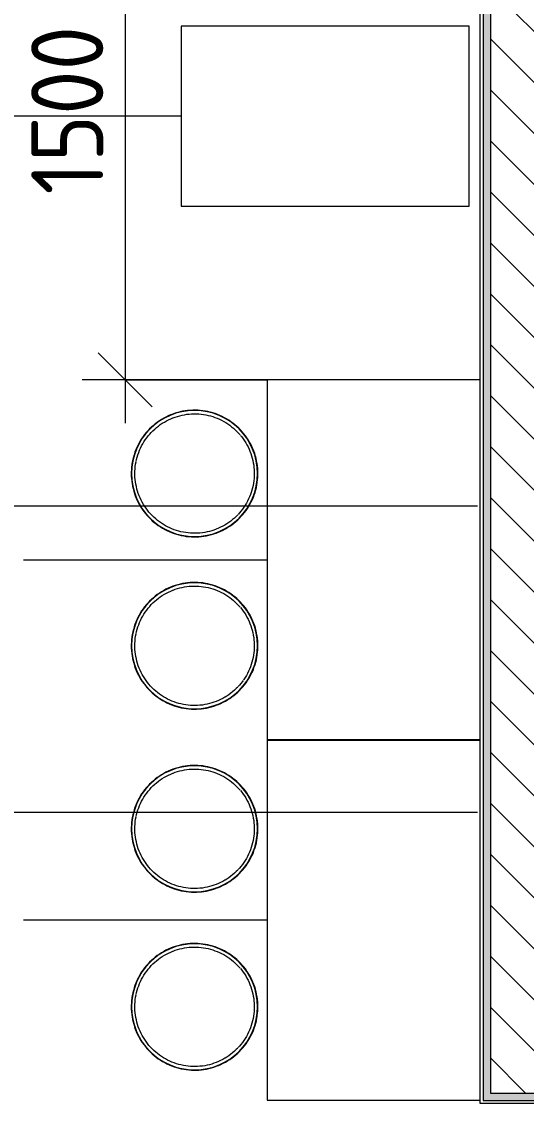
# Model space of a CAD drawing. Header units: millimetres. Extents: x 35840 to 252964, y -8553 to 29000.
# Drawn here: x 50098 to 51500, y 20492 to 23494 of the extents above; entities that cross this region are included whole.
import ezdxf

# ---------------------------------------------------------------- set-up
doc = ezdxf.new("R2010")
doc.units = ezdxf.units.MM
doc.linetypes.add('Осевая', pattern=[3175, 635, -476.25, 1587.5, -476.25])
for name, color, linetype, lineweight in [('A-ANNO-DIMS', 7, 'Continuous', 9), ('A-ANNO-DIMS-100', 7, 'Continuous', 9), ('A-WALL', 7, 'Continuous', 9), ('I-FURN-IDEN', 7, 'Continuous', 9), ('I-WALL', 7, 'Continuous', 9), ('Оси-2', 7, 'Осевая', 9)]:
    doc.layers.add(name, color=color, linetype=linetype, lineweight=lineweight)
doc.layers.add('A-WALL-1', color=9, linetype='Continuous', lineweight=9, true_color=0x808080)
doc.layers.add('I-FURN-1', color=9, linetype='Continuous', lineweight=9, true_color=0x808080)
doc.styles.add('ISOCPEUR_1', font='isocpeur.ttf', dxfattribs={"width": 0.9, "height": 200})
doc.dimstyles.new('ISO-2_0_0_9К_Средний_округл2', dxfattribs={"dimscale": 304.8, "dimtxt": 199.196235, "dimasz": 0.492126, "dimexe": 0.393701, "dimexo": 0, "dimgap": 0, "dimtad": 1, "dimdec": 0, "dimrnd": 10, "dimzin": 0, "dimdsep": 46, "dimtxsty": 'ISOCPEUR_1', "dimblk1": 'OBLIQUE', "dimblk2": 'OBLIQUE', "dimsah": 1, "dimcen": 0.09, "dimdle": 0.393701, "dimazin": 0, "dimtfac": 1, "dimtdec": 4, "dimtix": 1, "dimtmove": 0, "dimatfit": 3, "dimfxl": 1, "dimtvp": 1, "dimtolj": 1, "dimtzin": 0, "dimarcsym": 2})
pattern_1 = [(0, (600, 0), (121.92, 30.48), [10.058, -81.382, 10.058, -81.382, -487.68]), (0, (600, 0), (121.92, 30.48), [-182.88, 10.058, -172.822, 10.058, -81.382, -213.36]), (0, (600, 0), (121.92, 30.48), [-457.2, 10.058, -50.902, 10.058, -142.342]), (120, (645.72, 15.24), (-87.356454, 90.345817), [10.058, -81.382, 10.058, -81.382, -487.68]), (120, (645.72, 15.24), (-87.356454, 90.345817), [-182.88, 10.058, -172.822, 10.058, -81.382, -213.36]), (120, (645.72, 15.24), (-87.356454, 90.345817), [-457.2, 10.058, -50.902, 10.058, -142.342]), (240, (660.96, 76.2), (-34.563546, -120.825817), [10.058, -81.382, 10.058, -81.382, -487.68]), (240, (660.96, 76.2), (-34.563546, -120.825817), [-182.88, 10.058, -172.822, 10.058, -81.382, -213.36]), (240, (660.96, 76.2), (-34.563546, -120.825817), [-457.2, 10.058, -50.902, 10.058, -142.342])]

# ---------------------------------------------------------------- blocks, each defined once
blk = doc.blocks.new('Stool _3_ - Aluminium Stool-V146-План расстановки мебели и оборудования 1 этажа в осях 12-23')
at = {"layer": 'I-FURN-1'}
for p, q in [((-1.2, 165.8), (0, 165.8)), ((0.3, 165.8), (3.8, 165.7))]:
    blk.add_line(p, q, dxfattribs=at)
at = {"layer": 'I-FURN-1', "flags": 128}
for points in [[(175.8, 0), (175.7, 7), (175.2, 14), (174.5, 21), (173.6, 28), (172.3, 34.9), (170.8, 41.8), (169, 48.6), (166.9, 55.3), (164.5, 61.9), (161.9, 68.5), (159.1, 74.9), (155.9, 81.2), (152.6, 87.4), (148.9, 93.4), (145.1, 99.3), (141, 105), (136.7, 110.5), (132.2, 115.9), (127.4, 121.1), (122.5, 126.1), (117.3, 130.9), (112, 135.5), (106.5, 139.9), (100.8, 144), (95, 147.9), (89, 151.6), (82.9, 155), (76.6, 158.2), (70.2, 161.2), (63.7, 163.9), (57.1, 166.3), (50.4, 168.4), (43.6, 170.3), (36.8, 171.9), (29.9, 173.2), (22.9, 174.3), (15.9, 175.1), (8.9, 175.6), (1.9, 175.8), (-5.1, 175.7), (-12.2, 175.4), (-19.2, 174.8), (-26.1, 173.8), (-33.1, 172.7), (-39.9, 171.2), (-46.8, 169.5), (-53.5, 167.5), (-60.1, 165.2), (-66.7, 162.6), (-73.2, 159.9), (-79.5, 156.8), (-85.7, 153.5), (-91.8, 149.9), (-97.7, 146.2), (-103.5, 142.1), (-109.1, 137.9), (-114.5, 133.4), (-119.7, 128.7), (-124.8, 123.8), (-129.6, 118.7), (-134.3, 113.5), (-138.7, 108), (-142.9, 102.4), (-146.9, 96.6), (-150.6, 90.6), (-154.1, 84.5), (-157.4, 78.3), (-160.4, 71.9), (-163.2, 65.5), (-165.6, 58.9), (-167.9, 52.2), (-169.8, 45.5), (-171.5, 38.6), (-172.9, 31.7), (-174, 24.8), (-174.9, 17.8), (-175.5, 10.8), (-175.8, 3.8), (-175.8, 0)], [(-105.6, 127.8), (-100.4, 131.9), (-95.1, 135.8), (-89.6, 139.5), (-83.9, 143), (-78.1, 146.2), (-72.2, 149.2), (-66.2, 152), (-60.1, 154.5)], [(-59.6, 154.7), (-53.9, 156.8), (-47.5, 158.8), (-41.1, 160.6), (-34.7, 162.1), (-28.2, 163.4), (-21.6, 164.4), (-15, 165.1), (-8.4, 165.6), (-1.8, 165.8)], [(4.8, 165.7), (11.5, 165.4), (18.1, 164.8), (24.6, 164), (31.2, 162.8), (37.7, 161.5), (44.1, 159.8), (50.5, 157.9), (56.7, 155.8), (62.9, 153.4), (69, 150.8)], [(69.3, 150.6), (75, 147.9), (80.8, 144.8), (86.5, 141.4), (92.1, 137.8), (97.6, 134), (102.9, 130), (108, 125.8), (112.9, 121.4), (117.7, 116.8), (122.3, 112), (126.6, 107)], [(-162.3, 33.7), (-161, 39.4), (-159.3, 45.8), (-157.4, 52.2), (-155.2, 58.4), (-152.7, 64.6), (-150, 70.6), (-147.1, 76.6), (-143.9, 82.4), (-140.5, 88.1), (-136.8, 93.6), (-133, 99), (-128.9, 104.3), (-124.6, 109.3), (-120.2, 114.2), (-115.5, 118.9), (-110.7, 123.5), (-105.9, 127.5)], [(127.5, 106), (130.8, 101.9), (134.8, 96.5), (138.5, 91.1), (142.1, 85.5), (145.4, 79.7), (148.4, 73.8), (151.3, 67.8), (153.9, 61.7), (156.2, 55.5), (158.3, 49.2), (160.2, 42.9), (161.7, 36.4), (163.1, 29.9), (164.1, 23.4), (164.9, 16.8), (165.5, 10.2), (165.8, 3.6), (165.8, 0)], [(-165.8, 0), (-165.7, 6.6), (-165.3, 13.2), (-164.6, 19.8), (-163.7, 26.4), (-162.5, 32.9)], [(-175.8, 0), (-175.7, -7), (-175.2, -14), (-174.5, -21), (-173.6, -28), (-172.3, -34.9), (-170.8, -41.8), (-169, -48.6), (-166.9, -55.3), (-164.5, -61.9), (-161.9, -68.5), (-159.1, -74.9), (-155.9, -81.2), (-152.6, -87.4), (-148.9, -93.4), (-145.1, -99.3), (-141, -105), (-136.7, -110.5), (-132.2, -115.9), (-127.4, -121.1), (-122.5, -126.1), (-117.3, -130.9), (-112, -135.5), (-106.5, -139.9), (-100.8, -144), (-95, -147.9), (-89, -151.6), (-82.9, -155), (-76.6, -158.2), (-70.2, -161.2), (-63.7, -163.9), (-57.1, -166.3), (-50.4, -168.4), (-43.6, -170.3), (-36.8, -171.9), (-29.9, -173.2), (-22.9, -174.3), (-15.9, -175.1), (-8.9, -175.6), (-1.9, -175.8), (5.1, -175.7), (12.2, -175.4), (19.2, -174.8), (26.1, -173.8), (33.1, -172.7), (39.9, -171.2), (46.8, -169.5), (53.5, -167.5), (60.1, -165.2), (66.7, -162.6), (73.2, -159.9), (79.5, -156.8), (85.7, -153.5), (91.8, -149.9), (97.7, -146.2), (103.5, -142.1), (109.1, -137.9), (114.5, -133.4), (119.7, -128.7), (124.8, -123.8), (129.6, -118.7), (134.3, -113.5), (138.7, -108), (142.9, -102.4), (146.9, -96.6), (150.6, -90.6), (154.1, -84.5), (157.4, -78.3), (160.4, -71.9), (163.2, -65.5), (165.6, -58.9), (167.9, -52.2), (169.8, -45.5), (171.5, -38.6), (172.9, -31.7), (174, -24.8), (174.9, -17.8), (175.5, -10.8), (175.8, -3.8), (175.8, 0)], [(-155.7, -57), (-156.2, -55.5), (-158.3, -49.2), (-160.2, -42.9), (-161.7, -36.4), (-163.1, -29.9), (-164.1, -23.4), (-164.9, -16.8), (-165.5, -10.2), (-165.8, -3.6), (-165.8, 0)], [(165.8, 0), (165.7, -6.6), (165.3, -13.2), (164.6, -19.8), (163.7, -26.4), (162.5, -32.9), (161, -39.4), (159.3, -45.8), (157.4, -52.2), (155.2, -58.4), (152.7, -64.6), (150, -70.6), (147.1, -76.6), (143.9, -82.4), (140.5, -88.1), (136.8, -93.6), (133, -99), (128.9, -104.3), (124.6, -109.3), (121, -113.4)], [(-44.1, -159.8), (-50.5, -157.9), (-56.7, -155.8), (-62.9, -153.4), (-69, -150.8), (-75, -147.9), (-80.8, -144.8), (-86.5, -141.4), (-92.1, -137.8), (-97.6, -134), (-102.9, -130), (-108, -125.8), (-112.9, -121.4), (-117.7, -116.8), (-122.3, -112), (-126.6, -107), (-130.8, -101.9), (-134.8, -96.5), (-138.5, -91.1), (-142.1, -85.5), (-145.4, -79.7), (-148.4, -73.8), (-151.3, -67.8), (-153.9, -61.7), (-155.5, -57.4)], [(119.9, -114.5), (115.5, -118.9), (110.7, -123.5), (105.6, -127.8), (100.4, -131.9), (95.1, -135.8), (89.6, -139.5), (85, -142.3)], [(83.9, -143), (78.1, -146.2), (72.2, -149.2), (66.2, -152), (60.1, -154.5), (53.9, -156.8), (47.5, -158.8), (41.1, -160.6), (34.7, -162.1), (28.2, -163.4), (21.6, -164.4), (15, -165.1), (8.4, -165.6), (1.8, -165.8), (0.3, -165.8)], [(0, -165.8), (-4.8, -165.7), (-11.5, -165.4), (-18.1, -164.8), (-24.6, -164), (-31.2, -162.8), (-37.7, -161.5), (-44.1, -159.8)]]:
    blk.add_lwpolyline(points, dxfattribs=at)
at = {"layer": 'I-FURN-1'}
for start, end in [(360, 180), (0, 180), (180, 0), (180, 360)]:
    blk.add_arc((0, 0), 175, start, end, dxfattribs=at)
blk = doc.blocks.new('Stool _3_ - Aluminium Stool-V147-План расстановки мебели и оборудования 1 этажа в осях 12-23')
at = {"layer": 'I-FURN-1'}
for p, q in [((-1.2, 165.8), (0, 165.8)), ((0.3, 165.8), (3.8, 165.7))]:
    blk.add_line(p, q, dxfattribs=at)
at = {"layer": 'I-FURN-1', "flags": 128}
for points in [[(175.8, 0), (175.7, 7), (175.2, 14), (174.5, 21), (173.6, 28), (172.3, 34.9), (170.8, 41.8), (169, 48.6), (166.9, 55.3), (164.5, 61.9), (161.9, 68.5), (159.1, 74.9), (155.9, 81.2), (152.6, 87.4), (148.9, 93.4), (145.1, 99.3), (141, 105), (136.7, 110.5), (132.2, 115.9), (127.4, 121.1), (122.5, 126.1), (117.3, 130.9), (112, 135.5), (106.5, 139.9), (100.8, 144), (95, 147.9), (89, 151.6), (82.9, 155), (76.6, 158.2), (70.2, 161.2), (63.7, 163.9), (57.1, 166.3), (50.4, 168.4), (43.6, 170.3), (36.8, 171.9), (29.9, 173.2), (22.9, 174.3), (15.9, 175.1), (8.9, 175.6), (1.9, 175.8), (-5.1, 175.7), (-12.2, 175.4), (-19.2, 174.8), (-26.1, 173.8), (-33.1, 172.7), (-39.9, 171.2), (-46.8, 169.5), (-53.5, 167.5), (-60.1, 165.2), (-66.7, 162.6), (-73.2, 159.9), (-79.5, 156.8), (-85.7, 153.5), (-91.8, 149.9), (-97.7, 146.2), (-103.5, 142.1), (-109.1, 137.9), (-114.5, 133.4), (-119.7, 128.7), (-124.8, 123.8), (-129.6, 118.7), (-134.3, 113.5), (-138.7, 108), (-142.9, 102.4), (-146.9, 96.6), (-150.6, 90.6), (-154.1, 84.5), (-157.4, 78.3), (-160.4, 71.9), (-163.2, 65.5), (-165.6, 58.9), (-167.9, 52.2), (-169.8, 45.5), (-171.5, 38.6), (-172.9, 31.7), (-174, 24.8), (-174.9, 17.8), (-175.5, 10.8), (-175.8, 3.8), (-175.8, 0)], [(-105.6, 127.8), (-100.4, 131.9), (-95.1, 135.8), (-89.6, 139.5), (-83.9, 143), (-78.1, 146.2), (-72.2, 149.2), (-66.2, 152), (-60.1, 154.5)], [(-59.6, 154.7), (-53.9, 156.8), (-47.5, 158.8), (-41.1, 160.6), (-34.7, 162.1), (-28.2, 163.4), (-21.6, 164.4), (-15, 165.1), (-8.4, 165.6), (-1.8, 165.8)], [(4.8, 165.7), (11.5, 165.4), (18.1, 164.8), (24.6, 164), (31.2, 162.8), (37.7, 161.5), (44.1, 159.8), (50.5, 157.9), (56.7, 155.8), (62.9, 153.4), (69, 150.8)], [(69.3, 150.6), (75, 147.9), (80.8, 144.8), (86.5, 141.4), (92.1, 137.8), (97.6, 134), (102.9, 130), (108, 125.8), (112.9, 121.4), (117.7, 116.8), (122.3, 112), (126.6, 107)], [(-162.3, 33.7), (-161, 39.4), (-159.3, 45.8), (-157.4, 52.2), (-155.2, 58.4), (-152.7, 64.6), (-150, 70.6), (-147.1, 76.6), (-143.9, 82.4), (-140.5, 88.1), (-136.8, 93.6), (-133, 99), (-128.9, 104.3), (-124.6, 109.3), (-120.2, 114.2), (-115.5, 118.9), (-110.7, 123.5), (-105.9, 127.5)], [(127.5, 106), (130.8, 101.9), (134.8, 96.5), (138.5, 91.1), (142.1, 85.5), (145.4, 79.7), (148.4, 73.8), (151.3, 67.8), (153.9, 61.7), (156.2, 55.5), (158.3, 49.2), (160.2, 42.9), (161.7, 36.4), (163.1, 29.9), (164.1, 23.4), (164.9, 16.8), (165.5, 10.2), (165.8, 3.6), (165.8, 0)], [(-165.8, 0), (-165.7, 6.6), (-165.3, 13.2), (-164.6, 19.8), (-163.7, 26.4), (-162.5, 32.9), (-162.4, 33.2)], [(-175.8, 0), (-175.7, -7), (-175.2, -14), (-174.5, -21), (-173.6, -28), (-172.3, -34.9), (-170.8, -41.8), (-169, -48.6), (-166.9, -55.3), (-164.5, -61.9), (-161.9, -68.5), (-159.1, -74.9), (-155.9, -81.2), (-152.6, -87.4), (-148.9, -93.4), (-145.1, -99.3), (-141, -105), (-136.7, -110.5), (-132.2, -115.9), (-127.4, -121.1), (-122.5, -126.1), (-117.3, -130.9), (-112, -135.5), (-106.5, -139.9), (-100.8, -144), (-95, -147.9), (-89, -151.6), (-82.9, -155), (-76.6, -158.2), (-70.2, -161.2), (-63.7, -163.9), (-57.1, -166.3), (-50.4, -168.4), (-43.6, -170.3), (-36.8, -171.9), (-29.9, -173.2), (-22.9, -174.3), (-15.9, -175.1), (-8.9, -175.6), (-1.9, -175.8), (5.1, -175.7), (12.2, -175.4), (19.2, -174.8), (26.1, -173.8), (33.1, -172.7), (39.9, -171.2), (46.8, -169.5), (53.5, -167.5), (60.1, -165.2), (66.7, -162.6), (73.2, -159.9), (79.5, -156.8), (85.7, -153.5), (91.8, -149.9), (97.7, -146.2), (103.5, -142.1), (109.1, -137.9), (114.5, -133.4), (119.7, -128.7), (124.8, -123.8), (129.6, -118.7), (134.3, -113.5), (138.7, -108), (142.9, -102.4), (146.9, -96.6), (150.6, -90.6), (154.1, -84.5), (157.4, -78.3), (160.4, -71.9), (163.2, -65.5), (165.6, -58.9), (167.9, -52.2), (169.8, -45.5), (171.5, -38.6), (172.9, -31.7), (174, -24.8), (174.9, -17.8), (175.5, -10.8), (175.8, -3.8), (175.8, 0)], [(-44.1, -159.8), (-50.5, -157.9), (-56.7, -155.8), (-62.9, -153.4), (-69, -150.8), (-75, -147.9), (-80.8, -144.8), (-86.5, -141.4), (-92.1, -137.8), (-97.6, -134), (-102.9, -130), (-108, -125.8), (-112.9, -121.4), (-117.7, -116.8), (-122.3, -112), (-126.6, -107), (-130.8, -101.9), (-134.8, -96.5), (-138.5, -91.1), (-142.1, -85.5), (-145.4, -79.7), (-148.4, -73.8), (-151.3, -67.8), (-153.9, -61.7), (-156.2, -55.5), (-158.3, -49.2), (-160.2, -42.9), (-161.7, -36.4), (-163.1, -29.9), (-164.1, -23.4), (-164.9, -16.8), (-165.5, -10.2), (-165.8, -3.6), (-165.8, 0)], [(165.8, 0), (165.7, -6.6), (165.3, -13.2), (164.6, -19.8), (163.7, -26.4), (162.5, -32.9), (161, -39.4), (159.3, -45.8), (157.4, -52.2), (155.2, -58.4), (152.7, -64.6), (150, -70.6), (147.1, -76.6), (143.9, -82.4), (140.5, -88.1), (136.8, -93.6), (135.4, -95.7)], [(119.9, -114.5), (115.5, -118.9), (110.7, -123.5), (105.6, -127.8), (100.4, -131.9), (95.1, -135.8), (89.6, -139.5), (85, -142.3)], [(135.1, -96.1), (133, -99), (128.9, -104.3), (124.6, -109.3), (121, -113.4)], [(83.9, -143), (78.1, -146.2), (72.2, -149.2), (66.2, -152), (60.1, -154.5), (53.9, -156.8), (47.5, -158.8), (41.1, -160.6), (34.7, -162.1), (28.2, -163.4), (21.6, -164.4), (15, -165.1), (8.4, -165.6), (1.8, -165.8), (0.3, -165.8)], [(0, -165.8), (-4.8, -165.7), (-11.5, -165.4), (-18.1, -164.8), (-24.6, -164), (-31.2, -162.8), (-37.7, -161.5), (-44.1, -159.8)]]:
    blk.add_lwpolyline(points, dxfattribs=at)
at = {"layer": 'I-FURN-1'}
for start, end in [(360, 180), (0, 180), (180, 0), (180, 360)]:
    blk.add_arc((0, 0), 175, start, end, dxfattribs=at)
blk = doc.blocks.new('Stool _3_ - Aluminium Stool-V148-План расстановки мебели и оборудования 1 этажа в осях 12-23')
at = {"layer": 'I-FURN-1'}
for p, q in [((-1.2, 165.8), (0, 165.8)), ((0.3, 165.8), (3.8, 165.7))]:
    blk.add_line(p, q, dxfattribs=at)
at = {"layer": 'I-FURN-1', "flags": 128}
for points in [[(175.8, 0), (175.7, 7), (175.2, 14), (174.5, 21), (173.6, 28), (172.3, 34.9), (170.8, 41.8), (169, 48.6), (166.9, 55.3), (164.5, 61.9), (161.9, 68.5), (159.1, 74.9), (155.9, 81.2), (152.6, 87.4), (148.9, 93.4), (145.1, 99.3), (141, 105), (136.7, 110.5), (132.2, 115.9), (127.4, 121.1), (122.5, 126.1), (117.3, 130.9), (112, 135.5), (106.5, 139.9), (100.8, 144), (95, 147.9), (89, 151.6), (82.9, 155), (76.6, 158.2), (70.2, 161.2), (63.7, 163.9), (57.1, 166.3), (50.4, 168.4), (43.6, 170.3), (36.8, 171.9), (29.9, 173.2), (22.9, 174.3), (15.9, 175.1), (8.9, 175.6), (1.9, 175.8), (-5.1, 175.7), (-12.2, 175.4), (-19.2, 174.8), (-26.1, 173.8), (-33.1, 172.7), (-39.9, 171.2), (-46.8, 169.5), (-53.5, 167.5), (-60.1, 165.2), (-66.7, 162.6), (-73.2, 159.9), (-79.5, 156.8), (-85.7, 153.5), (-91.8, 149.9), (-97.7, 146.2), (-103.5, 142.1), (-109.1, 137.9), (-114.5, 133.4), (-119.7, 128.7), (-124.8, 123.8), (-129.6, 118.7), (-134.3, 113.5), (-138.7, 108), (-142.9, 102.4), (-146.9, 96.6), (-150.6, 90.6), (-154.1, 84.5), (-157.4, 78.3), (-160.4, 71.9), (-163.2, 65.5), (-165.6, 58.9), (-167.9, 52.2), (-169.8, 45.5), (-171.5, 38.6), (-172.9, 31.7), (-174, 24.8), (-174.9, 17.8), (-175.5, 10.8), (-175.8, 3.8), (-175.8, 0)], [(-105.6, 127.8), (-100.4, 131.9), (-95.1, 135.8), (-89.6, 139.5), (-83.9, 143), (-78.1, 146.2), (-72.2, 149.2), (-66.2, 152), (-60.1, 154.5)], [(-59.6, 154.7), (-53.9, 156.8), (-47.5, 158.8), (-41.1, 160.6), (-34.7, 162.1), (-28.2, 163.4), (-21.6, 164.4), (-15, 165.1), (-8.4, 165.6), (-1.8, 165.8)], [(4.8, 165.7), (11.5, 165.4), (18.1, 164.8), (24.6, 164), (31.2, 162.8), (37.7, 161.5), (44.1, 159.8), (50.5, 157.9), (56.7, 155.8), (62.9, 153.4), (69, 150.8)], [(69.3, 150.6), (75, 147.9), (80.8, 144.8), (86.5, 141.4), (92.1, 137.8), (97.6, 134), (102.9, 130), (108, 125.8), (112.9, 121.4), (117.7, 116.8), (122.3, 112), (126.6, 107)], [(-162.3, 33.7), (-161, 39.4), (-159.3, 45.8), (-157.4, 52.2), (-155.2, 58.4), (-152.7, 64.6), (-150, 70.6), (-147.1, 76.6), (-143.9, 82.4), (-140.5, 88.1), (-136.8, 93.6), (-133, 99), (-128.9, 104.3), (-124.6, 109.3), (-120.2, 114.2), (-115.5, 118.9), (-110.7, 123.5), (-105.9, 127.5)], [(127.5, 106), (130.8, 101.9), (134.8, 96.5), (138.5, 91.1), (142.1, 85.5), (145.4, 79.7), (148.4, 73.8), (151.3, 67.8), (153.9, 61.7), (156.2, 55.5), (158.3, 49.2), (160.2, 42.9), (161.7, 36.4), (163.1, 29.9), (164.1, 23.4), (164.9, 16.8), (165.5, 10.2), (165.8, 3.6), (165.8, 0)], [(-165.8, 0), (-165.7, 6.6), (-165.3, 13.2), (-164.6, 19.8), (-163.7, 26.4), (-162.5, 32.9)], [(-175.8, 0), (-175.7, -7), (-175.2, -14), (-174.5, -21), (-173.6, -28), (-172.3, -34.9), (-170.8, -41.8), (-169, -48.6), (-166.9, -55.3), (-164.5, -61.9), (-161.9, -68.5), (-159.1, -74.9), (-155.9, -81.2), (-152.6, -87.4), (-148.9, -93.4), (-145.1, -99.3), (-141, -105), (-136.7, -110.5), (-132.2, -115.9), (-127.4, -121.1), (-122.5, -126.1), (-117.3, -130.9), (-112, -135.5), (-106.5, -139.9), (-100.8, -144), (-95, -147.9), (-89, -151.6), (-82.9, -155), (-76.6, -158.2), (-70.2, -161.2), (-63.7, -163.9), (-57.1, -166.3), (-50.4, -168.4), (-43.6, -170.3), (-36.8, -171.9), (-29.9, -173.2), (-22.9, -174.3), (-15.9, -175.1), (-8.9, -175.6), (-1.9, -175.8), (5.1, -175.7), (12.2, -175.4), (19.2, -174.8), (26.1, -173.8), (33.1, -172.7), (39.9, -171.2), (46.8, -169.5), (53.5, -167.5), (60.1, -165.2), (66.7, -162.6), (73.2, -159.9), (79.5, -156.8), (85.7, -153.5), (91.8, -149.9), (97.7, -146.2), (103.5, -142.1), (109.1, -137.9), (114.5, -133.4), (119.7, -128.7), (124.8, -123.8), (129.6, -118.7), (134.3, -113.5), (138.7, -108), (142.9, -102.4), (146.9, -96.6), (150.6, -90.6), (154.1, -84.5), (157.4, -78.3), (160.4, -71.9), (163.2, -65.5), (165.6, -58.9), (167.9, -52.2), (169.8, -45.5), (171.5, -38.6), (172.9, -31.7), (174, -24.8), (174.9, -17.8), (175.5, -10.8), (175.8, -3.8), (175.8, 0)], [(-44.1, -159.8), (-50.5, -157.9), (-56.7, -155.8), (-62.9, -153.4), (-69, -150.8), (-75, -147.9), (-80.8, -144.8), (-86.5, -141.4), (-92.1, -137.8), (-97.6, -134), (-102.9, -130), (-108, -125.8), (-112.9, -121.4), (-117.7, -116.8), (-122.3, -112), (-126.6, -107), (-130.8, -101.9), (-134.8, -96.5), (-138.5, -91.1), (-142.1, -85.5), (-145.4, -79.7), (-148.4, -73.8), (-151.3, -67.8), (-153.9, -61.7), (-156.2, -55.5), (-158.3, -49.2), (-160.2, -42.9), (-161.7, -36.4), (-163.1, -29.9), (-164.1, -23.4), (-164.9, -16.8), (-165.5, -10.2), (-165.8, -3.6), (-165.8, 0)], [(165.8, 0), (165.7, -6.6), (165.3, -13.2), (164.6, -19.8), (163.7, -26.4), (162.5, -32.9), (161, -39.4), (159.3, -45.8), (157.4, -52.2), (155.2, -58.4), (152.7, -64.6), (150, -70.6), (147.1, -76.6), (143.9, -82.4), (140.5, -88.1), (136.8, -93.6), (133, -99), (128.9, -104.3), (124.6, -109.3), (121, -113.4)], [(119.9, -114.5), (115.5, -118.9), (110.7, -123.5), (105.6, -127.8), (100.4, -131.9), (95.1, -135.8), (89.6, -139.5), (85, -142.3)], [(83.9, -143), (78.1, -146.2), (72.2, -149.2), (66.2, -152), (60.1, -154.5), (53.9, -156.8), (47.5, -158.8), (41.1, -160.6), (34.7, -162.1), (28.2, -163.4), (21.6, -164.4), (15, -165.1), (8.4, -165.6), (1.8, -165.8), (0.3, -165.8)], [(0, -165.8), (-4.8, -165.7), (-11.5, -165.4), (-18.1, -164.8), (-24.6, -164), (-31.2, -162.8), (-37.7, -161.5), (-44.1, -159.8)]]:
    blk.add_lwpolyline(points, dxfattribs=at)
at = {"layer": 'I-FURN-1'}
for start, end in [(360, 180), (0, 180), (180, 0), (180, 360)]:
    blk.add_arc((0, 0), 175, start, end, dxfattribs=at)
blk = doc.blocks.new('Стол базовый прямоугольный - 1_215п-V149-План расстановки мебели и оборудования 1 этажа в осях 12-23')
at = {"layer": 'I-FURN-1'}
for p, q in [((-500, 292.1), (-500, -300)), ((500, -300), (500, 292.1)), ((-500, -300), (500, -300))]:
    blk.add_line(p, q, dxfattribs=at)
blk = doc.blocks.new('Стол базовый прямоугольный - 1_325п-25542841-План расстановки мебели и оборудования 1 этажа в осях 12-23')
at = {"layer": 'I-FURN-1'}
for p, q in [((400, 250), (-400, 250)), ((-400, 250), (-400, -250)), ((400, -250), (400, 250)), ((-400, -250), (400, -250))]:
    blk.add_line(p, q, dxfattribs=at)
blk = doc.blocks.new('DIMBLOCK85-План расстановки мебели и оборудования 1 этажа в осях 12-23')
at = {"layer": 'A-ANNO-DIMS-100'}
for p, q in [((50386.4, 24120), (50386.4, 22380)), ((50492.5, 24000), (50266.4, 24000)), ((50386.4, 24000), (50492.5, 24000)), ((50779.9, 22500), (50266.4, 22500)), ((50386.4, 22500), (50779.9, 22500))]:
    blk.add_line(p, q, dxfattribs=at)
at = {"layer": 'A-ANNO-DIMS-100', "lineweight": 20}
for p, q in [((50386.4, 24000), (50311.4, 24075)), ((50386.4, 24000), (50461.4, 23925)), ((50386.4, 22500), (50311.4, 22575)), ((50386.4, 22500), (50461.4, 22425))]:
    blk.add_line(p, q, dxfattribs=at)
at = {"layer": 'A-ANNO-DIMS-100', "color": 0, "insert": (50125.1, 23014.4), "char_height": 200, "width": 565.411, "attachment_point": 1, "rotation": 90, "line_spacing_factor": 1.149209, "style": 'ISOCPEUR_1'}
blk.add_mtext('1500', dxfattribs=at)
blk = doc.blocks.new('_Oblique')
at = {"color": 0, "linetype": 'ByBlock', "lineweight": -2}
blk.add_line((-0.5, -0.5), (0.5, 0.5), dxfattribs=at)

msp = doc.modelspace()

# ---------------------------------------------------------------- hatches: boundary and pattern name
at = {"layer": 'I-WALL'}
h = msp.add_hatch(dxfattribs=at)
h.set_pattern_fill('FP_20', color=256, style=0, pattern_type=2)
h.set_pattern_definition([(135, (600, 0), (-70.71068, -70.71068), [])])
h.paths.add_polyline_path([(51600, 20520), (51600, 23970), (51400, 23970), (51400, 20520), (51484.9, 20520)])
h.paths.add_polyline_path([(51484.9, 24970), (51600, 24970), (51600, 25550), (51400, 25550), (51400, 24970)])
h.paths.add_polyline_path([(51600, 26500), (51600, 26900), (51400, 26900), (51400, 26500), (51484.9, 26500)])
h = msp.add_hatch(dxfattribs=at)
h.set_pattern_fill('FP_85', color=256, style=0, pattern_type=2)
h.set_pattern_definition(pattern_1)
h.paths.add_polyline_path([(51380, 20500), (51400, 20500), (51400, 23970), (51380, 23970), (51380, 21407.4)])
h.paths.add_polyline_path([(51380, 24970), (51400, 24970), (51400, 25520), (51392, 25520), (51392, 25550), (51380, 25550), (51380, 25544.2)])
h.paths.add_polyline_path([(51392, 26524), (51392, 26530), (51400, 26530), (51400, 26537.5), (51380, 26537.5), (51380, 26524)])
h = msp.add_hatch(dxfattribs=at)
h.set_pattern_fill('FP_85', color=256, style=0, pattern_type=2)
h.set_pattern_definition(pattern_1)
h.paths.add_polyline_path([(57910, 20500), (57930, 20500), (57930, 20520), (51400, 20520), (51400, 20500), (57282.2, 20500)])

# ---------------------------------------------------------------- linework, layer by layer
at = {"layer": 'A-WALL'}
msp.add_line((51400, 20520), (57930, 20520), dxfattribs=at)
at = {"layer": 'A-WALL-1'}
for p, q in [((51400, 23970), (51400, 20520)), ((51380, 20500), (57910, 20500))]:
    msp.add_line(p, q, dxfattribs=at)
at = {"layer": 'I-FURN-IDEN'}
for p, q in [((50541.2, 23231.8), (49671.5, 23231.8)), ((50779.9, 22000), (50103.5, 22000)), ((50779.9, 21000.7), (50103.5, 21000.7))]:
    msp.add_line(p, q, dxfattribs=at)
at = {"layer": 'I-WALL'}
for p, q in [((51372, 20492), (51372, 25550)), ((51380, 25550), (51380, 20500)), ((57902, 20492), (51372, 20492))]:
    msp.add_line(p, q, dxfattribs=at)
at = {"layer": 'Оси-2'}
for p, q in [((39140.1, 22150), (82060, 22150)), ((39140.1, 21300), (82060, 21300))]:
    msp.add_line(p, q, dxfattribs=at)

# ---------------------------------------------------------------- block references
at = {"layer": 'I-FURN-1'}
for name, p in [('Стол базовый прямоугольный - 1_325п-25542841-План расстановки мебели и оборудования 1 этажа в осях 12-23', (50941.2, 23231.8)), ('Stool _3_ - Aluminium Stool-V146-План расстановки мебели и оборудования 1 этажа в осях 12-23', (50578.7, 22240)), ('Stool _3_ - Aluminium Stool-V147-План расстановки мебели и оборудования 1 этажа в осях 12-23', (50578.7, 21762)), ('Stool _3_ - Aluminium Stool-V148-План расстановки мебели и оборудования 1 этажа в осях 12-23', (50578.7, 21254.1)), ('Stool _3_ - Aluminium Stool-V148-План расстановки мебели и оборудования 1 этажа в осях 12-23', (50578.7, 20760))]:
    msp.add_blockref(name, p, dxfattribs=at)
at = {"layer": 'I-FURN-1', "rotation": 270}
for p in [(51079.9, 22000), (51079.9, 21000.7)]:
    msp.add_blockref('Стол базовый прямоугольный - 1_215п-V149-План расстановки мебели и оборудования 1 этажа в осях 12-23', p, dxfattribs=at)

# ---------------------------------------------------------------- dimensions: what is measured, and where the dimension line sits
at = {"layer": 'A-ANNO-DIMS'}
dim = msp.add_linear_dim(base=(50386.4, 22500), p1=(50492.5, 24000), p2=(50779.9, 22500), angle=90, dimstyle='ISO-2_0_0_9К_Средний_округл2', override={"dimpost": '<>', "dimfxl": 1527.28181}, dxfattribs=at)
dim.commit()
dim.dimension.update_dxf_attribs({"geometry": 'DIMBLOCK85-План расстановки мебели и оборудования 1 этажа в осях 12-23', "text_midpoint": (50286.4, 23250)})

doc.saveas('drawing.dxf')
